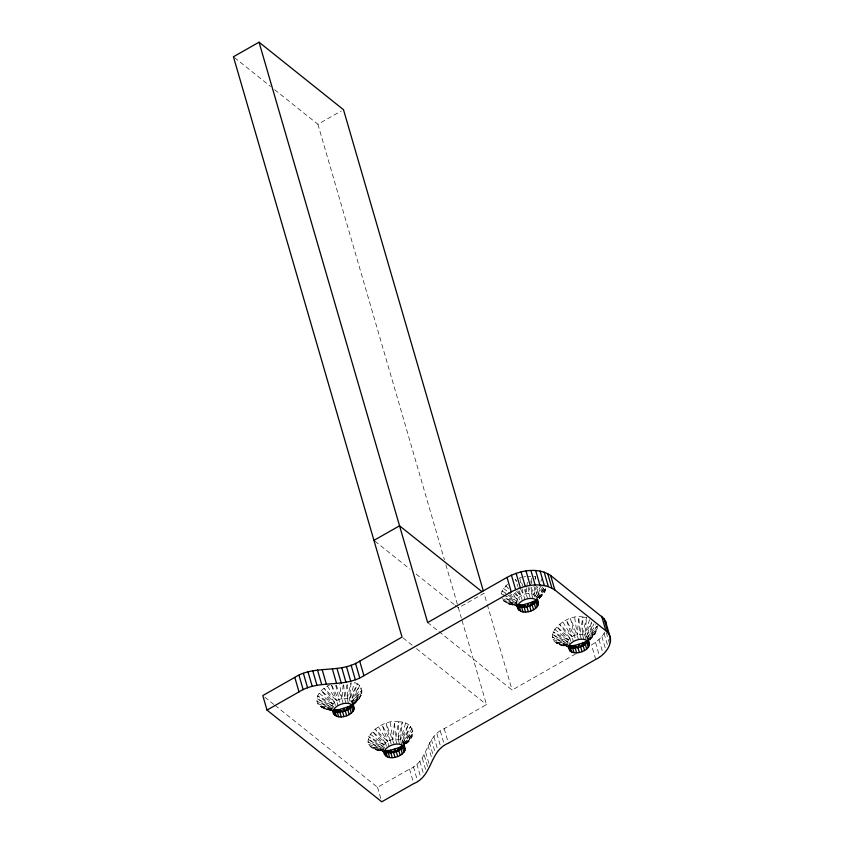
<?xml version="1.0" encoding="UTF-8"?>
<svg xmlns="http://www.w3.org/2000/svg" width="844" height="844" viewBox="0 0 844 844"><rect width="100%" height="100%" fill="white"/><g stroke="black" fill="none" stroke-linecap="round" stroke-linejoin="round"><path stroke-width="0.63" stroke-dasharray="4.22 3.17" d="M348.583 703.474L347.179 698.642L347.464 683.64M399.581 744.239L398.178 739.407L398.516 721.905C380.349 717.421 350.154 746.486 382.174 751.265M532.944 598.628L531.541 593.796L531.709 585.04M531.731 583.795L531.783 581.294M583.942 639.393L582.539 634.551L582.877 617.048C564.71 612.565 534.516 641.64 566.535 646.42M343.149 684.98L341.852 698.874L343.255 703.717M526.804 587.709L526.213 594.028L527.627 598.86M526.92 586.443L527.511 580.134M351.125 682.838L349.416 699.212L350.819 704.044M534.568 586.802L533.777 594.355L534.484 596.771M535.36 579.248L535.623 576.726L531.878 576.294M581.368 639.277L579.965 634.445L582.877 617.048L586.622 617.491L584.786 635.121L586.19 639.952M353.003 703.938C350.524 693.599 330.099 699.191 332.103 709.055L319.169 705.605C312.291 697.323 322.608 687.607 330.236 684.674M404.36 745.906C403.137 734.08 381.077 739.46 383.102 749.82L370.168 746.37L384.242 751.149L372.373 748.132L384.758 751.761L378.534 750.411L382.269 750.854M539.316 598.29L544.032 593.132L546.29 587.804L537.122 598.248C533.672 589.07 514.545 594.619 516.465 604.209L503.53 600.759L508.563 603.882L515.536 605.654M588.374 639.847C585.884 629.508 565.459 635.099 567.463 644.964L554.529 641.524L568.603 646.293L556.734 643.286L567.885 646.546M345.998 703.369L344.595 698.526L347.095 683.629M397.007 744.134L395.593 739.291L398.516 721.905C412.674 720.86 418.023 736.19 405.953 743.902L408.475 741.338L405.679 743.764M530.011 597.309L528.956 593.68L530 587.466M530.834 582.497L531.667 577.528M347.179 698.642L350.967 682.796M398.178 739.407L402.261 722.337L400.415 739.977L401.828 744.809M531.541 593.796L533.292 586.474M535.033 579.163L535.623 576.726M582.539 634.551L586.622 617.491M405.595 723.255L400.415 739.977L408.412 724.616L402.166 740.948L403.221 744.577M536.373 586L533.777 594.355L537.776 586.685M589.587 619.601L584.786 635.121L591.633 621.965M275.081 705.405L377.542 787.294L409.54 769.095C428.393 761.668 425.323 736.105 444.187 728.678L486.513 704.603L461.689 619.19M352.57 705.025L351.167 700.193L357.413 683.862L354.596 682.49L349.416 699.212L357.413 683.862C366.053 688.852 360.377 699.687 354.111 704.001M536.932 600.179L535.529 595.336L539.105 586.01M540.888 581.337L541.774 579.005M587.941 640.934L586.527 636.102L591.887 622.102M354.733 702.841L361.169 695.319L352.486 704.835L361.928 692.66L352.75 703.105L361.918 690.097L352.307 701.512L359.618 685.623L351.167 700.193M543.874 588.099L536.668 596.666L541.373 586.443M589.481 639.91L595.031 633.897L597.288 628.569L597.278 626.005L587.667 637.431L593.944 623.8M595.706 659.407L591.496 644.9C597.404 641.429 603.059 636.724 605.602 630.173M507.539 584.185L501.99 591.064L501.241 596.286M402.166 740.948L410.617 726.378L403.305 742.277L403.759 743.859L412.927 733.415L403.485 745.6L412.167 736.084L405.732 743.596M535.529 595.336L540.73 586.369M586.527 636.102L593.68 623.769M352.307 701.512L361.137 687.723M412.136 728.488L403.305 742.277L412.916 730.862L403.759 743.859M536.668 596.666L544.823 583.932M587.667 637.431L595.822 624.697M537.122 598.248L546.279 585.24M597.278 626.005L588.12 639.014L597.288 628.569L587.846 640.744M538.419 597.953L546.29 587.804M539.094 597.985L545.53 590.462L536.847 599.979M587.688 641.567L596.529 631.228L588.722 639.794M352.423 705.637L359.671 697.988M539.506 597.921L544.032 593.132M406.143 743.532L410.669 738.753M589.597 639.636L595.031 633.897M352.37 705.742L357.476 700.573L354.67 702.999M539.284 598.312L541.837 595.727L539.042 598.143M589.439 639.931L592.847 636.492L590.04 638.908M274.638 89.696L317.903 124.279L341.282 110.975M438.975 631.586L512.118 690.044L575.619 653.931M521.624 577.401L519.545 577.908L526.213 594.028L525.495 589.133M523.702 576.895L525.78 576.621M527.859 576.346L530.876 576.304M515.631 605.232L511.897 604.8L515.621 605.654M566.64 645.998L562.895 645.565L567.864 646.704M331.27 710.089L324.191 708.738L319.169 705.605L333.243 710.384L321.374 707.367L332.515 710.637M332.504 710.796L327.535 709.646L331.164 710.5M508.563 603.882L515.758 605.633M559.561 644.647L567.959 646.694M324.191 708.738L332.589 710.775M375.2 749.493L384.79 751.835M516.423 605.232L505.735 602.521L516.876 605.781M503.53 600.759L517.604 605.528M502.011 598.649L516.465 604.209L504.501 597.974M553.02 639.414L567.463 644.964L552.24 637.041L567.02 643.381L552.229 634.488L567.284 641.651L568.687 646.483M317.65 703.506L332.103 709.055L316.88 701.132L331.65 707.472L316.869 698.568L331.924 705.742L333.327 710.574M368.649 744.271L383.102 749.82L367.878 741.897L382.659 748.238L367.868 739.333L382.923 746.497L383.978 750.126M505.788 598.227L516.022 602.616L506.505 596.898M517.688 605.718L516.285 600.886L501.231 593.722L505.45 596.265M505.261 592.783L501.99 591.064L507.096 594.566M509.618 595.094L517.256 599.124L518.659 603.956M508.12 595.273L516.285 600.886M567.284 641.651L552.989 631.818L568.255 639.889L569.658 644.721M331.924 705.742L317.618 695.91L332.895 703.97L334.298 708.812M382.923 746.497L368.628 736.675L383.893 744.735L385.297 749.577M503.488 588.395L507.423 591.454M508.404 592.224L517.256 599.124L513.12 594.366M554.487 629.149L568.255 639.889L556.671 626.564L569.858 638.212L571.261 643.044M319.116 693.24L332.895 703.97L321.311 690.656L334.498 702.303L335.901 707.135M370.126 734.006L383.893 744.735L372.309 731.41L385.497 743.058L386.9 747.9M234.463 57.582L270.523 86.404M374.968 541.194L409.994 569.194M416.176 574.131L454.283 604.589M455.317 605.412L458.408 607.88L484.013 593.321L486.935 603.376M427.644 622.534L437.941 630.763M403.073 637.916L412.336 645.322M416.461 648.625L486.513 704.603M264.837 697.218L274.057 704.582M508.499 588.3L505.672 585.799L508.151 588.658M514.154 593.29L518.86 597.446L519.566 599.862M516.517 591.475L520.991 595.98L522.046 599.599M569.858 638.212L559.477 624.138L571.989 636.735L573.392 641.577M515.156 592.425L518.86 597.446M385.497 743.058L375.116 728.994L387.628 741.591L389.031 746.423M334.498 702.303L324.117 688.229L336.629 700.826L338.033 705.668M562.8 621.975L571.989 636.735L566.535 620.129L575.207 637.99M517.71 590.705L520.991 595.98L518.258 587.667M378.439 726.821L387.628 741.591L382.174 724.975L390.139 740.42L391.194 744.049M327.44 686.056L336.629 700.826L331.565 685.402M516.676 581.569L515.536 579.364L517.878 586.485M520.653 589.291L523.502 594.809L524.905 599.641M331.745 685.317L339.837 702.081M336.134 685.064L341.852 698.874L339.699 684.189M606.308 632.589L609.463 643.466M604.104 633.359L608.313 647.865M601.877 636.503L606.087 651.009M598.987 639.52L603.196 654.026M595.495 642.347L599.704 656.854M578.625 639.625L570.555 618.673L574.5 635.574M487.294 604.631L512.118 690.044M317.903 124.279L444.429 559.772M445.906 564.836L461.33 617.935M444.187 728.678L448.396 743.184M440.336 731.094L444.556 745.6M436.886 733.721L441.096 748.227M433.879 736.527L438.099 751.033M431.379 739.46L435.251 752.764M429.427 742.477L432.94 754.568M428.056 745.516L432.276 760.022M425.671 752.257L429.881 766.763M424.3 755.296L427.813 767.386M422.348 758.302L426.558 772.819M419.848 761.246L424.057 775.752M416.841 764.052L421.061 778.558M413.391 766.679L417.601 781.185M409.54 769.095L413.76 783.601M394.264 744.471L386.183 723.519L390.139 740.42M377.542 787.294L381.404 800.587M520.115 580.324L520.674 582.74M522.088 588.774L523.502 594.809M335.754 685.17L339.14 699.665M574.701 617.65L577.222 634.783L578.868 617.112L579.965 634.445M390.339 722.506L392.85 739.639L394.496 721.958L395.593 739.291M528.566 587.487L528.956 593.68M343.73 684.906L344.595 698.526"/><path stroke-width="1.27" d="M353.889 709.667C353.984 699.212 336.112 703.063 333.327 710.574C333.232 721.029 351.104 717.178 353.889 709.667L352.486 704.835C348.867 711.83 339.267 713.423 332.378 710.785M404.888 750.432C404.983 739.977 387.122 743.828 384.326 751.339C384.242 761.794 402.103 757.944 404.888 750.432L403.485 745.6C400.109 752.141 391.205 754.135 384.6 751.835M538.25 604.821C538.345 594.355 520.484 598.217 517.688 605.718C517.604 616.183 535.465 612.322 538.25 604.821L536.847 599.979C533.229 606.984 523.639 608.566 516.75 605.939M589.26 645.586C589.344 635.121 571.483 638.982 568.687 646.483C568.603 656.948 586.464 653.087 589.26 645.586L587.846 640.744C584.481 647.295 575.566 649.279 568.961 646.989M267.01 710.089L299.008 691.88C318.747 679.167 344.183 688.387 363.933 675.675L511.242 591.897C524.251 584.987 541.806 581.316 554.856 589.977L605.865 630.742C617.017 639.931 605.728 654.87 595.706 659.407L448.396 743.184C429.543 750.611 432.613 776.174 413.76 783.601L381.762 801.8L267.01 710.089L262.79 695.572L294.788 677.373C314.527 664.661 339.974 673.881 359.713 661.168L402.039 637.093L233.44 56.759L259.045 42.2L343.508 109.709L483.274 590.789M346.673 715.744L345.27 710.912L347.612 707.008L351.347 705.173L347.781 709.741L349.184 714.583M397.682 756.509L396.279 751.677L398.621 747.773L404.012 744.841M531.045 610.898L529.642 606.055L531.984 602.162L535.708 600.316L532.142 604.895L533.556 609.727M582.043 651.663L580.64 646.821L582.982 642.928L586.717 641.081L583.151 645.66L584.554 650.492M402.345 745.927L398.779 750.506L400.193 755.348M403.917 752.194L402.514 747.362L404.128 745.484L400.911 749.039L402.314 753.871M537.28 606.583L535.877 601.751L537.491 599.862M351.315 713.106L349.912 708.274L352.296 705.637M535.676 608.26L534.273 603.418L537.449 599.905M586.685 649.025L585.272 644.183L587.656 641.545M349.912 708.274L352.433 705.711M534.273 603.418L536.795 600.854M400.911 749.039L402.599 747.33M585.272 644.183L587.804 641.619M535.877 601.751L537.586 600.031M402.514 747.362L404.223 745.642M352.085 705.531L347.781 709.741L347.612 707.008L339.446 709.487L333.285 710.057M537.312 599.831L532.142 604.895L531.984 602.162L523.808 604.631L516.644 605.222M403.949 745.452L398.779 750.506L398.621 747.773L390.445 750.253L384.284 750.822M587.456 641.44L583.151 645.66L582.982 642.928L574.817 645.396L568.645 645.976M373.945 540.371L399.55 525.812L481.956 591.676M610.529 638.486L605.496 621.121L603.935 618.515L550.647 575.471C537.596 566.809 520.041 570.47 507.022 577.391L427.644 622.534L259.045 42.2M525.58 612.027L524.177 607.195L516.855 605.517L521.592 607.079L523.006 611.911M567.854 646.282L575.175 647.949L576.579 652.792M341.219 716.883L339.815 712.041L332.494 710.363L337.231 711.925L338.634 716.767M384.716 751.413L390.814 752.806L392.217 757.638M516.866 605.939L521.592 607.079M567.864 646.704L572.601 647.844L574.004 652.676M332.504 710.796L337.231 711.925M516.961 605.929L519.355 606.509L520.759 611.351M567.959 646.694L570.354 647.274L571.757 652.106M332.589 710.775L334.994 711.365L336.397 716.197M385.645 755.981L384.242 751.149L388.229 752.69L389.643 757.532M516.876 605.781L519.355 606.509L517.604 605.528L519.007 610.37M567.885 646.546L570.354 647.274L568.603 646.293L570.016 651.135M332.515 710.637L334.994 711.365L333.243 710.384L334.646 715.216M569.025 646.736L572.601 647.844M384.653 751.582L388.229 752.69M524.177 607.195L519.651 605.18L526.92 606.847L528.323 611.678M575.175 647.949L570.649 645.945L577.918 647.612L579.322 652.444M339.815 712.041L335.29 710.036L342.558 711.692L343.962 716.535M390.814 752.806L386.288 750.791L393.557 752.458L394.96 757.29M523.808 604.631L526.92 606.847L527.964 603.618L529.642 606.055M574.817 645.396L577.918 647.612L578.963 644.383L580.64 646.821M339.446 709.487L342.558 711.692L343.603 708.464L345.27 710.912M390.445 750.253L393.557 752.458L394.602 749.229L396.279 751.677M603.935 618.515L608.144 633.021M609.864 639.108L610.56 641.524M601.645 616.236L605.865 630.742M588.374 639.847L589.523 643.845M586.886 642.506L588.289 647.348M550.647 575.471L554.856 589.977M547.693 573.572L551.913 588.078M544.158 572.084L548.368 586.591M540.118 571.061L544.327 585.578M535.676 570.533L539.886 585.04M530.939 570.491L535.149 584.997M537.375 599.082L538.525 603.091M526.023 570.955L530.232 585.462M521.054 571.905L525.263 586.411M516.148 573.319L520.368 587.825M511.432 575.165L515.652 589.671M516.823 605.412L517.868 609.041M507.022 577.391L511.242 591.897M404.107 745.073L405.162 748.702M359.713 661.168L363.933 675.675M385.993 752.131L387.396 756.962M383.461 751.023L384.505 754.652M355.535 663.321L359.755 677.827M351.104 665.167L355.324 679.673M346.494 666.686L350.714 681.203M353.003 703.938L354.163 707.937M341.788 667.857L345.998 682.363M351.515 706.597L352.919 711.439M337.051 668.648L341.271 683.155M332.388 669.049L336.598 683.556M322.123 669.492L326.333 684.009M332.81 711.471L333.507 713.887M317.449 669.893L321.659 684.4M312.713 670.685L316.933 685.191M308.007 671.856L312.217 686.362M303.397 673.375L307.606 687.881M298.966 675.221L303.175 689.738M294.788 677.373L299.008 691.88M605.496 621.121L606.308 623.969"/></g></svg>
